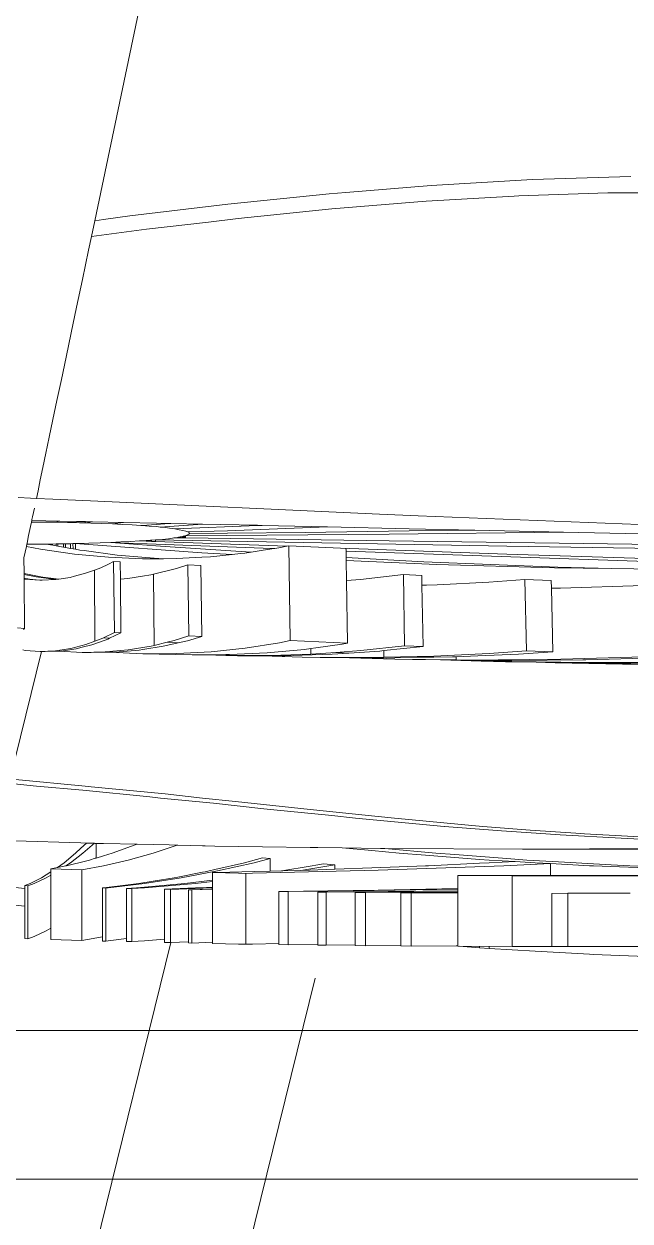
# Model space of a CAD drawing. Header units: millimetres. Extents: x 930469 to 1523124, y -120375 to 411163.
# Drawn here: x 1428511 to 1429123, y -7596 to -6387 of the extents above; entities that cross this region are included whole.
import ezdxf

# ---------------------------------------------------------------- set-up
doc = ezdxf.new("R2010")
doc.units = ezdxf.units.MM
doc.layers.add('A-NET THAY', color=8, linetype='Continuous', lineweight=0)
doc.layers.add('COT VACH', color=8, linetype='Continuous', lineweight=0)

# ---------------------------------------------------------------- blocks, each defined once
blk = doc.blocks.new('fgholol')
at = {"layer": 'A-NET THAY', "ltscale": 3}
for p, q in [((1046549.9, 32461.9), (1046650.2, 32939.7)), ((1047091.4, 32506.8), (1046992, 32503.6)), ((1046889.7, 32497.6), (1046803.5, 32490.6)), ((1046992, 32503.6), (1046889.7, 32497.6)), ((1046786.6, 32489.3), (1046684.4, 32478.9)), ((1046803.5, 32490.6), (1046786.6, 32489.3)), ((1046973.7, 32486.9), (1046884.6, 32481.7)), ((1046978.2, 32487.2), (1046973.7, 32486.9)), ((1047068.2, 32490.1), (1046978.2, 32487.2)), ((1047152.5, 32490.2), (1047068.2, 32490.1)), ((1046684.4, 32478.9), (1046585.5, 32466.8)), ((1046789.4, 32474), (1046694.7, 32464.4)), ((1046884.6, 32481.7), (1046789.4, 32474)), ((1046546.6, 32446.2), (1046549.9, 32461.9)), ((1046558.7, 32463.1), (1046549.9, 32461.9)), ((1046585.5, 32466.8), (1046558.7, 32463.1)), ((1046664.9, 32460.7), (1046602.3, 32453.5)), ((1046694.7, 32464.4), (1046664.9, 32460.7)), ((1046543.6, 32432.1), (1046546.6, 32446.2)), ((1046602.3, 32453.5), (1046546.6, 32446.2)), ((1046537.4, 32402.6), (1046543.6, 32432.1)), ((1046531.6, 32374.8), (1046537.4, 32402.6)), ((1046526.1, 32348.7), (1046531.6, 32374.8)), ((1046521, 32324.2), (1046526.1, 32348.7)), ((1046516.2, 32301.5), (1046521, 32324.2)), ((1046511.7, 32280.4), (1046516.2, 32301.5)), ((1046507.7, 32261), (1046511.7, 32280.4)), ((1046503.9, 32243.2), (1046507.7, 32261)), ((1046500.6, 32227.2), (1046503.9, 32243.2)), ((1046497.6, 32212.8), (1046500.6, 32227.2)), ((1046494.9, 32200.2), (1046497.6, 32212.8)), ((1046492.6, 32189.2), (1046494.9, 32200.2)), ((1046484.9, 32181.6), (1046472.5, 32182.3)), ((1046490.9, 32181.3), (1046484.9, 32181.6)), ((1046490.9, 32181.3), (1046492.6, 32189.2)), ((1046507.5, 32180.5), (1046490.9, 32181.3)), ((1046545.5, 32178.8), (1046507.5, 32180.5)), ((1046488, 32167.1), (1046488.9, 32171.4)), ((1046837.7, 32165.5), (1046545.5, 32178.8)), ((1046485, 32153.1), (1046485.9, 32157.5)), ((1046485.9, 32157.5), (1046486.3, 32159.2)), ((1046497.1, 32157.4), (1046485.9, 32157.5)), ((1046486.3, 32159.2), (1046486.5, 32160.1)), ((1046486.3, 32159.2), (1046514.5, 32158.5)), ((1046486.5, 32160.1), (1046487, 32162.7)), ((1046487, 32162.7), (1046488, 32167.1)), ((1046509.8, 32157.3), (1046497.1, 32157.4)), ((1046509.8, 32157.3), (1046514.5, 32158.5)), ((1046522.3, 32157.1), (1046509.8, 32157.3)), ((1046514.5, 32158.5), (1046531.6, 32158.2)), ((1046531.6, 32156.9), (1046522.3, 32157.1)), ((1046531.6, 32158.2), (1046540.7, 32158)), ((1046534.4, 32156.8), (1046531.6, 32156.9)), ((1046534.4, 32156.8), (1046539.1, 32156.7)), ((1046539.1, 32156.7), (1046539.9, 32156.8)), ((1046546, 32156.5), (1046539.1, 32156.7)), ((1046540.7, 32158), (1046539.9, 32156.8)), ((1046539.9, 32156.8), (1046547.6, 32157.8)), ((1046540.7, 32158), (1046547.6, 32157.8)), ((1046557.2, 32156.2), (1046546, 32156.5)), ((1046547.6, 32157.8), (1046579, 32157.1)), ((1046567.9, 32155.7), (1046557.2, 32156.2)), ((1046567.9, 32155.7), (1046579, 32157.1)), ((1046567.9, 32155.7), (1046578.1, 32155.2)), ((1046579, 32157.1), (1046612.3, 32156.4)), ((1046612.3, 32156.4), (1046622.5, 32156.2)), ((1046612.3, 32155.1), (1046620.6, 32155.7)), ((1046615.9, 32152.5), (1046658.7, 32155.4)), ((1046620.6, 32155.7), (1046622.5, 32156.2)), ((1046620.6, 32155.7), (1046626.7, 32156.1)), ((1046622.5, 32156.2), (1046626.7, 32156.1)), ((1046626.7, 32156.1), (1046658.7, 32155.4)), ((1046658.7, 32155.4), (1046714.3, 32154.2)), ((1046876.7, 32163.9), (1046837.7, 32165.5)), ((1047168.2, 32152.2), (1046876.7, 32163.9)), ((1046481.5, 32136.3), (1046483.1, 32143.9)), ((1046483.1, 32143.9), (1046485, 32153.1)), ((1046578.1, 32155.2), (1046587.7, 32154.7)), ((1046587.7, 32154.7), (1046596.6, 32154.1)), ((1046597.5, 32154.1), (1046596.6, 32154.1)), ((1046597.5, 32154.1), (1046612.3, 32155.1)), ((1046604.9, 32153.5), (1046597.5, 32154.1)), ((1046612.5, 32152.9), (1046604.9, 32153.5)), ((1046615.9, 32152.5), (1046612.5, 32152.9)), ((1046619.3, 32152.2), (1046615.9, 32152.5)), ((1046625.4, 32151.4), (1046619.3, 32152.2)), ((1046625.4, 32151.4), (1046630.8, 32150.6)), ((1046631.2, 32150.6), (1046630.8, 32150.6)), ((1046631.2, 32150.6), (1046714.3, 32153.9)), ((1046635.3, 32149.8), (1046631.2, 32150.6)), ((1046639, 32149.1), (1046635.3, 32149.8)), ((1046635.3, 32149.8), (1046635.3, 32149.8)), ((1046641.9, 32148.4), (1046639, 32149.1)), ((1046639.4, 32143.2), (1046640.4, 32143.4)), ((1046640.4, 32143.4), (1046640.8, 32143.5)), ((1046640.4, 32143.4), (1046640.4, 32141.4)), ((1046640.8, 32143.5), (1046641.5, 32143.7)), ((1046640.8, 32143.5), (1046640.8, 32141.4)), ((1046641.5, 32143.7), (1046847.2, 32145.2)), ((1046641.5, 32143.7), (1046643.7, 32144.5)), ((1046641.5, 32141.4), (1046641.5, 32143.7)), ((1046644, 32147.6), (1046641.9, 32148.4)), ((1046643.7, 32144.5), (1046645, 32145.3)), ((1046644, 32147.6), (1046683.9, 32148.8)), ((1046644, 32147.6), (1046645.2, 32146.8)), ((1046645, 32145.3), (1046645.5, 32146.1)), ((1046645.5, 32146.1), (1046645.2, 32146.8)), ((1046645.5, 32146.1), (1046683.9, 32146.4)), ((1046645.5, 32146.1), (1046645.5, 32146.1)), ((1046683.9, 32148.8), (1046785.1, 32152.6)), ((1046683.9, 32146.4), (1046762.5, 32147)), ((1046714.3, 32154.2), (1046719.2, 32154.1)), ((1046714.3, 32153.9), (1046719.2, 32154.1)), ((1046719.2, 32154.1), (1046785.1, 32152.6)), ((1046762.5, 32147), (1046867.5, 32148.5)), ((1046785.1, 32152.6), (1046867.5, 32150.8)), ((1046847.2, 32145.2), (1047023.4, 32147.4)), ((1046867.5, 32150.8), (1046933.9, 32149.4)), ((1046867.5, 32148.5), (1046933.9, 32149.4)), ((1046933.9, 32149.4), (1047023.4, 32147.4)), ((1047023.4, 32147.4), (1047166.7, 32144.3)), ((1046478.4, 32121.5), (1046480.8, 32132.9)), ((1046480.8, 32132.9), (1046481.2, 32135.1)), ((1046480.8, 32132.9), (1046495.2, 32130.1)), ((1046481.2, 32135.1), (1046481.5, 32136.3)), ((1046481.2, 32135.1), (1046481.8, 32135.1)), ((1046481.8, 32135.1), (1046494.9, 32135.2)), ((1046494.9, 32135.2), (1046500.9, 32135.3)), ((1046500.9, 32135.3), (1046507.7, 32134)), ((1046507.7, 32135.3), (1046500.9, 32135.3)), ((1046507.7, 32135.3), (1046510.8, 32135.4)), ((1046507.7, 32134), (1046510.8, 32133.5)), ((1046510.8, 32135.4), (1046512.6, 32135.4)), ((1046510.8, 32135.4), (1046510.8, 32133.5)), ((1046510.8, 32133.5), (1046512.7, 32133.2)), ((1046512.6, 32135.4), (1046518.2, 32135.5)), ((1046512.6, 32135.4), (1046512.7, 32133.2)), ((1046512.7, 32133.2), (1046518.2, 32132.2)), ((1046518.2, 32135.5), (1046518.8, 32135.5)), ((1046518.2, 32135.5), (1046518.2, 32134.2)), ((1046518.2, 32134.2), (1046518.8, 32134.4)), ((1046518.2, 32134.2), (1046518.2, 32132.2)), ((1046518.2, 32132.2), (1046518.9, 32132.1)), ((1046518.8, 32135.5), (1046520.2, 32135.5)), ((1046518.9, 32132.1), (1046520.2, 32131.8)), ((1046520.2, 32135.5), (1046525.4, 32135.6)), ((1046520.2, 32135.5), (1046520.2, 32131.8)), ((1046520.2, 32131.8), (1046525.4, 32130.9)), ((1046525.4, 32135.6), (1046527.9, 32135.7)), ((1046525.4, 32135.6), (1046525.4, 32130.9)), ((1046527.9, 32135.7), (1046530.5, 32135.8)), ((1046527.9, 32135.7), (1046528, 32130.4)), ((1046530.5, 32135.8), (1046539.2, 32135)), ((1046530.5, 32135.8), (1046532.4, 32135.8)), ((1046530.5, 32130), (1046530.5, 32135.8)), ((1046532.4, 32135.8), (1046544.1, 32136.2)), ((1046539.2, 32135), (1046658, 32126.5)), ((1046544.1, 32136.2), (1046555.4, 32136.6)), ((1046555.4, 32136.6), (1046566.2, 32137)), ((1046566.2, 32137), (1046576.4, 32137.4)), ((1046621.1, 32134.9), (1046566.2, 32137)), ((1046611.5, 32133.4), (1046566.2, 32137)), ((1046576.4, 32137.4), (1046586.1, 32137.9)), ((1046586.1, 32137.9), (1046595.1, 32138.4)), ((1046595.1, 32138.4), (1046595.7, 32138.4)), ((1046595.7, 32138.4), (1046602, 32138.8)), ((1046595.7, 32138.4), (1046602, 32138.2)), ((1046602, 32138.8), (1046603.5, 32138.9)), ((1046602, 32138.8), (1046602, 32138.2)), ((1046602, 32138.2), (1046603.5, 32138.2)), ((1046603.5, 32138.9), (1046604.9, 32139)), ((1046603.5, 32138.9), (1046603.5, 32138.2)), ((1046603.5, 32138.2), (1046604.9, 32138.1)), ((1046604.9, 32139), (1046606.2, 32139.1)), ((1046604.9, 32139), (1046604.9, 32138.1)), ((1046604.9, 32138.1), (1046606.2, 32138.1)), ((1046606.2, 32139.1), (1046607.4, 32139.2)), ((1046606.2, 32139.1), (1046606.2, 32138.1)), ((1046606.2, 32138.1), (1046607.4, 32138)), ((1046607.4, 32139.2), (1046611.2, 32139.5)), ((1046607.4, 32139.2), (1046607.4, 32138)), ((1046607.4, 32138), (1046611.2, 32137.9)), ((1046611.2, 32139.5), (1046618.2, 32140)), ((1046611.2, 32139.5), (1046966.2, 32133.3)), ((1046611.2, 32137.9), (1046611.2, 32139.5)), ((1046611.2, 32137.9), (1046744, 32133.1)), ((1046621.1, 32132.8), (1046611.5, 32133.4)), ((1046618.2, 32140), (1046624.5, 32140.6)), ((1046719.9, 32131.1), (1046621.1, 32134.9)), ((1046708, 32127.1), (1046621.1, 32132.8)), ((1046624.5, 32140.6), (1046625.5, 32140.7)), ((1046625.5, 32140.7), (1046629.9, 32141.4)), ((1046629.9, 32141.4), (1046631.1, 32141.5)), ((1046631.1, 32141.5), (1046633.4, 32141.9)), ((1046631.1, 32141.5), (1046633.4, 32141.5)), ((1046633.4, 32141.9), (1046634.6, 32142.1)), ((1046633.4, 32141.9), (1046633.4, 32141.5)), ((1046633.4, 32141.5), (1046634.6, 32141.5)), ((1046634.6, 32142.1), (1046636.3, 32142.5)), ((1046634.6, 32142.1), (1046634.6, 32141.5)), ((1046634.6, 32141.5), (1046636.3, 32141.5)), ((1046636.3, 32142.5), (1046637.3, 32142.7)), ((1046636.3, 32142.5), (1046636.3, 32141.5)), ((1046636.3, 32141.5), (1046637.3, 32141.5)), ((1046637.3, 32142.7), (1046638.5, 32142.9)), ((1046637.3, 32142.7), (1046637.3, 32141.5)), ((1046637.3, 32141.5), (1046638.5, 32141.4)), ((1046638.5, 32142.9), (1046639.4, 32143.2)), ((1046638.5, 32142.9), (1046638.5, 32141.4)), ((1046638.5, 32141.4), (1046639.4, 32141.4)), ((1046639.4, 32143.2), (1046639.4, 32141.4)), ((1046639.4, 32141.4), (1046640.4, 32141.4)), ((1046640.4, 32141.4), (1046640.8, 32141.4)), ((1046640.8, 32141.4), (1046641.5, 32141.4)), ((1046641.5, 32141.4), (1046847.3, 32138.5)), ((1046731.9, 32130.8), (1046736, 32131.4)), ((1046736, 32131.4), (1046744, 32133.1)), ((1046744, 32133.1), (1046746, 32133.5)), ((1046747.5, 32037.7), (1046746, 32133.5)), ((1046746, 32133.5), (1046798.3, 32131.1)), ((1046847.3, 32138.5), (1047166.8, 32134.1)), ((1046966.2, 32133.3), (1047677.2, 32121.6)), ((1046478.4, 32121.9), (1046478.4, 32121.5)), ((1046478.4, 32121.5), (1046478.5, 32105.6)), ((1046495.2, 32130.1), (1046529.5, 32125.2)), ((1046525.4, 32130.9), (1046528, 32130.4)), ((1046528, 32130.4), (1046530.5, 32130)), ((1046529.5, 32125.2), (1046563.8, 32121.9)), ((1046530.5, 32130), (1046534.7, 32129.2)), ((1046534.7, 32129.2), (1046539.3, 32128.6)), ((1046539.3, 32128.6), (1046572.4, 32124.2)), ((1046563.8, 32121.9), (1046598.1, 32120.4)), ((1046572.4, 32124.2), (1046610.1, 32120.9)), ((1046598.1, 32120.4), (1046619.3, 32120.5)), ((1046610.1, 32120.9), (1046619.3, 32120.5)), ((1046619.3, 32120.5), (1046632.5, 32120.6)), ((1046632.5, 32120.6), (1046658, 32122)), ((1046658, 32126.5), (1046688.7, 32124.8)), ((1046658, 32122), (1046667, 32122.5)), ((1046667, 32122.5), (1046688.7, 32124.8)), ((1046688.7, 32124.8), (1046697.2, 32125.7)), ((1046697.2, 32125.7), (1046701.5, 32126.1)), ((1046701.5, 32126.1), (1046708, 32127.1)), ((1046708, 32127.1), (1046719.9, 32129)), ((1046731.1, 32130.7), (1046719.9, 32131.1)), ((1046719.9, 32129), (1046731.1, 32130.7)), ((1046731.1, 32130.7), (1046731.9, 32130.8)), ((1046798.3, 32131.1), (1046919.4, 32126.7)), ((1046798.3, 32131.1), (1046803.7, 32130.8)), ((1046803.7, 32130.8), (1046803.8, 32129.2)), ((1046803.8, 32129.2), (1046803.8, 32128.2)), ((1047179, 32115.1), (1046803.8, 32128.2)), ((1046803.8, 32128.2), (1046803.9, 32121.6)), ((1046882.3, 32117.4), (1046803.9, 32121.6)), ((1046803.9, 32121.6), (1046803.9, 32119.2)), ((1046803.9, 32119.2), (1046803.9, 32118.6)), ((1046919.4, 32126.7), (1046966.2, 32125.2)), ((1046966.2, 32125.2), (1047448.3, 32109.2)), ((1046540.6, 32105.7), (1046549.8, 32109)), ((1046549.8, 32109), (1046556, 32111.4)), ((1046550.1, 32037.1), (1046549.8, 32109)), ((1046556, 32111.4), (1046563.8, 32115.1)), ((1046563.8, 32115.1), (1046569, 32117.6)), ((1046569, 32117.6), (1046575.6, 32117.3)), ((1046569.7, 32045.8), (1046569, 32117.6)), ((1046575.6, 32117.3), (1046575.8, 32099.7)), ((1046609.4, 32104.9), (1046629.8, 32109.8)), ((1046629.8, 32109.8), (1046632.6, 32110.6)), ((1046632.6, 32110.6), (1046644, 32114.2)), ((1046644.9, 32042.4), (1046644, 32114.2)), ((1046644, 32114.2), (1046657.2, 32113.6)), ((1046657.2, 32113.6), (1046658.1, 32041.8)), ((1046803.9, 32118.6), (1046895.6, 32114.7)), ((1046803.9, 32118.6), (1046804.3, 32098.5)), ((1047017.8, 32112), (1046882.3, 32117.4)), ((1046895.6, 32114.7), (1047014.4, 32111.3)), ((1047014.4, 32111.3), (1047072.1, 32110.5)), ((1047072.1, 32110.5), (1047017.8, 32112)), ((1047072.1, 32110.5), (1047133.3, 32109.6)), ((1046495.3, 32102.3), (1046478.5, 32105.6)), ((1046478.5, 32105.6), (1046478.5, 32104.5)), ((1046478.5, 32104.5), (1046490.6, 32102)), ((1046478.5, 32104.5), (1046478.5, 32100.7)), ((1046483.9, 32099.7), (1046478.5, 32100.7)), ((1046478.5, 32100.7), (1046478.5, 32099.9)), ((1046478.5, 32099.9), (1046479.3, 32099.8)), ((1046478.5, 32099.9), (1046478.9, 32050.1)), ((1046479.3, 32099.8), (1046494.6, 32098.7)), ((1046490.6, 32099.2), (1046483.9, 32099.7)), ((1046490.6, 32102), (1046510.7, 32099.4)), ((1046496.8, 32098.8), (1046490.6, 32099.2)), ((1046494.6, 32098.7), (1046496.8, 32098.8)), ((1046497.4, 32101.9), (1046495.3, 32102.3)), ((1046496.8, 32098.8), (1046509.9, 32099.3)), ((1046513.6, 32099.9), (1046497.4, 32101.9)), ((1046509.9, 32099.3), (1046510.7, 32099.4)), ((1046510.7, 32099.4), (1046513.6, 32099.9)), ((1046513.6, 32099.9), (1046525.2, 32101.6)), ((1046525.2, 32101.6), (1046529.6, 32102.8)), ((1046529.6, 32102.8), (1046540.6, 32105.7)), ((1046575.8, 32099.7), (1046583.2, 32100.4)), ((1046575.8, 32099.7), (1046576.3, 32045.5)), ((1046583.2, 32100.4), (1046598.2, 32102.8)), ((1046598.2, 32102.8), (1046606.5, 32104.2)), ((1046606.5, 32104.2), (1046609.4, 32104.9)), ((1046609.8, 32032.9), (1046609.4, 32104.9)), ((1046804.3, 32098.5), (1046818.5, 32099.6)), ((1046804.3, 32098.5), (1046805.3, 32035.1)), ((1046818.5, 32099.6), (1046861.7, 32104.4)), ((1046863, 32032.5), (1046861.7, 32104.4)), ((1046861.7, 32104.4), (1046880.2, 32103.6)), ((1046880.2, 32103.6), (1046880.4, 32093.7)), ((1046895.7, 32094.2), (1046948.1, 32096.7)), ((1046948.1, 32096.7), (1046984.4, 32099.4)), ((1046984.4, 32099.4), (1047011, 32098.4)), ((1046986.1, 32027.5), (1046984.4, 32099.4)), ((1047011, 32098.4), (1047011.2, 32090.7)), ((1046880.4, 32093.7), (1046885.1, 32093.7)), ((1046880.4, 32093.7), (1046881.6, 32031.8)), ((1046885.1, 32093.7), (1046895.7, 32094.2)), ((1047014.5, 32090.7), (1047011.2, 32090.7)), ((1047011.2, 32090.7), (1047012.6, 32026.5)), ((1047020.4, 32090.8), (1047014.5, 32090.7)), ((1047104.3, 32093.3), (1047020.4, 32090.8)), ((1046472, 32050.5), (1046478.9, 32050.1)), ((1046478.9, 32050.1), (1046478.1, 32048.9)), ((1046541, 32033.7), (1046550.1, 32037.1)), ((1046547.1, 32033.5), (1046560.3, 32038.3)), ((1046550.1, 32037.1), (1046556.4, 32039.4)), ((1046556.4, 32039.4), (1046558.9, 32040.6)), ((1046558.9, 32040.6), (1046569.7, 32045.8)), ((1046558.9, 32040.6), (1046564.8, 32040.1)), ((1046563, 32039.3), (1046560.3, 32038.3)), ((1046564.8, 32040.1), (1046563, 32039.3)), ((1046576.3, 32045.5), (1046564.8, 32040.1)), ((1046569.7, 32045.8), (1046576.3, 32045.5)), ((1046609.8, 32032.9), (1046623, 32036.1)), ((1046619.2, 32032), (1046633, 32035.1)), ((1046623, 32036.1), (1046630.2, 32037.8)), ((1046623, 32036.1), (1046634.1, 32035.3)), ((1046630.2, 32037.8), (1046644.9, 32042.4)), ((1046634.1, 32035.3), (1046633, 32035.1)), ((1046643.7, 32037.5), (1046634.1, 32035.3)), ((1046658.1, 32041.8), (1046643.7, 32037.5)), ((1046644.9, 32042.4), (1046658.1, 32041.8)), ((1046702, 32030.2), (1046736.5, 32035.5)), ((1046736.5, 32035.5), (1046747.5, 32037.7)), ((1046747.5, 32037.7), (1046805.3, 32035.1)), ((1046799.9, 32034.1), (1046805.3, 32035.1)), ((1046496.1, 32026.7), (1046464.4, 31898)), ((1046477.2, 32028.3), (1046479.7, 32027.8)), ((1046479.7, 32027.8), (1046489.8, 32027.1)), ((1046489.8, 32027.1), (1046494.9, 32026.7)), ((1046494.9, 32026.7), (1046510.2, 32027.3)), ((1046494.9, 32026.7), (1046496.1, 32026.7)), ((1046496.1, 32026.7), (1046499.9, 32026.6)), ((1046513.5, 32027.1), (1046499.9, 32026.6)), ((1046510.2, 32027.3), (1046525.6, 32029.7)), ((1046514.1, 32027.2), (1046513.5, 32027.1)), ((1046513.5, 32027.1), (1046514.1, 32027.1)), ((1046515.6, 32027.2), (1046514.1, 32027.2)), ((1046514.1, 32027.1), (1046537.2, 32025.8)), ((1046531.3, 32029.5), (1046515.6, 32027.2)), ((1046525.6, 32029.7), (1046541, 32033.7)), ((1046537.2, 32031), (1046531.3, 32029.5)), ((1046547.1, 32033.5), (1046537.2, 32031)), ((1046537.2, 32025.8), (1046560.4, 32026.2)), ((1046537.2, 32025.8), (1046546.3, 32025.6)), ((1046565.3, 32025.9), (1046546.3, 32025.6)), ((1046560.4, 32026.2), (1046583.6, 32028.4)), ((1046570.5, 32026), (1046565.3, 32025.9)), ((1046565.3, 32025.9), (1046598.6, 32024.5)), ((1046594.8, 32028.1), (1046570.5, 32026)), ((1046583.6, 32028.4), (1046606.8, 32032.2)), ((1046598.6, 32028.7), (1046594.8, 32028.1)), ((1046619.2, 32032), (1046598.6, 32028.7)), ((1046598.6, 32024.5), (1046633, 32024.6)), ((1046598.6, 32024.5), (1046648.4, 32023.4)), ((1046606.8, 32032.2), (1046609.8, 32032.9)), ((1046633, 32024.6), (1046667.5, 32026.5)), ((1046648.4, 32023.4), (1046662.1, 32023.4)), ((1046662.1, 32023.4), (1046682.4, 32023.5)), ((1046662.1, 32023.4), (1046682.4, 32022.6)), ((1046667.5, 32026.5), (1046702, 32030.2)), ((1046682.4, 32023.5), (1046686.2, 32023.5)), ((1046682.4, 32022.6), (1046694.1, 32022.4)), ((1046682.4, 32022.6), (1046727.8, 32022.6)), ((1046686.2, 32023.5), (1046724, 32025.3)), ((1046694.1, 32022.4), (1046719.1, 32022.3)), ((1046719.1, 32022.3), (1046759.6, 32020.9)), ((1046719.1, 32022.3), (1046741.9, 32022.3)), ((1046724, 32025.3), (1046727.8, 32025.7)), ((1046727.8, 32025.7), (1046761.9, 32028.8)), ((1046727.8, 32022.6), (1046768.1, 32024)), ((1046741.9, 32022.3), (1046759.6, 32022.9)), ((1046789.8, 32023.9), (1046759.6, 32022.9)), ((1046761.9, 32028.8), (1046768.1, 32029.7)), ((1046768.1, 32029.7), (1046773.3, 32030.4)), ((1046768.1, 32024), (1046768.1, 32029.7)), ((1046768.1, 32024), (1046773.3, 32024.2)), ((1046773.3, 32030.4), (1046799.9, 32034.1)), ((1046773.3, 32024.2), (1046793.6, 32025.7)), ((1046789.8, 32023.9), (1046806.6, 32025)), ((1046793.6, 32025.7), (1046818.8, 32027.6)), ((1046793.6, 32025.7), (1046806.6, 32025)), ((1046806.6, 32025), (1046822.5, 32026.1)), ((1046818.8, 32027.6), (1046863, 32032.5)), ((1046822.5, 32026.1), (1046837.8, 32027.2)), ((1046837.8, 32027.2), (1046841.9, 32027.6)), ((1046841.9, 32027.6), (1046881.6, 32031.8)), ((1046842, 32020.9), (1046841.9, 32027.6)), ((1046863, 32032.5), (1046881.6, 32031.8)), ((1046885.5, 32021.8), (1046948.5, 32024.8)), ((1046936.9, 32022.3), (1046915, 32021.4)), ((1046978.1, 32024.1), (1046936.9, 32022.3)), ((1046948.5, 32024.8), (1046986.1, 32027.5)), ((1047012.6, 32026.5), (1046978.1, 32024.1)), ((1046986.1, 32027.5), (1047012.6, 32026.5)), ((1046759.6, 32020.9), (1046777.6, 32020.5)), ((1046759.6, 32020.9), (1046822.5, 32020.5)), ((1046807.3, 32020.3), (1046777.6, 32020.5)), ((1046853.2, 32018.9), (1046807.3, 32020.3)), ((1046844.4, 32020), (1046807.3, 32020.3)), ((1046822.5, 32020.5), (1046842, 32020.9)), ((1046842, 32020.9), (1046875.7, 32021.6)), ((1046853.1, 32020.2), (1046844.4, 32020)), ((1046892.6, 32020.9), (1046853.1, 32020.2)), ((1046853.2, 32018.9), (1046871, 32018.5)), ((1046915, 32018.2), (1046853.2, 32018.9)), ((1046871, 32018.5), (1046899.3, 32018.2)), ((1046875.7, 32021.6), (1046885.5, 32021.8)), ((1046875.7, 32021.6), (1046892.6, 32020.9)), ((1046911.2, 32021.2), (1046892.6, 32020.9)), ((1046940.3, 32017), (1046899.3, 32018.2)), ((1046899.3, 32018.2), (1046940.3, 32017.7)), ((1046915, 32021.4), (1046911.2, 32021.2)), ((1046915, 32018.2), (1046915, 32021.4)), ((1046936.9, 32018), (1046915, 32018.2)), ((1046957.6, 32018.2), (1046936.9, 32018)), ((1046940.3, 32017.7), (1046958.4, 32017.5)), ((1046940.3, 32017), (1046964.8, 32016.4)), ((1046971, 32016.6), (1046940.3, 32017)), ((1047020.8, 32018.8), (1046957.6, 32018.2)), ((1046957.6, 32018.2), (1046971, 32017.6)), ((1046958.4, 32017.5), (1046971, 32017.6)), ((1046964.8, 32016.4), (1046986, 32016.2)), ((1046971, 32016.6), (1046971, 32017.6)), ((1046971, 32017.6), (1046971.2, 32017.6)), ((1047020.8, 32016), (1046971, 32016.6)), ((1046971.2, 32017.6), (1047042.9, 32018.2)), ((1046986, 32016.2), (1047014.9, 32015.3)), ((1047014.9, 32015.8), (1046986, 32016.2)), ((1047036.7, 32015.5), (1047014.9, 32015.8)), ((1047014.9, 32015.3), (1047153.8, 32012.3)), ((1047014.9, 32015.3), (1047133.8, 32013.7)), ((1047104.6, 32021.3), (1047020.8, 32018.8)), ((1047042.9, 32015.7), (1047020.8, 32016)), ((1047020.8, 32016), (1047036.7, 32015.5)), ((1047072.4, 32015), (1047036.7, 32015.5)), ((1047042.9, 32018.2), (1047045.9, 32018.3)), ((1047145.6, 32016.1), (1047042.9, 32015.7)), ((1047045.9, 32018.3), (1047133.5, 32020.7)), ((1047133.8, 32015.2), (1047072.4, 32015)), ((1046490.9, 31890.6), (1046468.4, 31892.8)), ((1046540.4, 31890.6), (1046469.7, 31897.5)), ((1046538, 31886.4), (1046490.9, 31890.6)), ((1046546.3, 31890.1), (1046540.4, 31890.6)), ((1046621, 31882.7), (1046546.3, 31890.1)), ((1046605.5, 31879.7), (1046538, 31886.4)), ((1046616.4, 31878.5), (1046605.5, 31879.7)), ((1046669.9, 31873.3), (1046616.4, 31878.5)), ((1046658.7, 31878.5), (1046621, 31882.7)), ((1046692.1, 31875.2), (1046658.7, 31878.5)), ((1046720.8, 31867.7), (1046669.9, 31873.3)), ((1046758.2, 31868.1), (1046692.1, 31875.2)), ((1046730.8, 31866.8), (1046720.8, 31867.7)), ((1046789.4, 31860.8), (1046730.8, 31866.8)), ((1046761, 31867.7), (1046758.2, 31868.1)), ((1046819.9, 31861.7), (1046761, 31867.7)), ((1046813.5, 31858.2), (1046789.4, 31860.8)), ((1046902.8, 31850), (1046813.5, 31858.2)), ((1046852.7, 31858.2), (1046819.9, 31861.7)), ((1046934.7, 31850.6), (1046852.7, 31858.2)), ((1046903.4, 31849.9), (1046902.8, 31850)), ((1046960.9, 31845.5), (1046903.4, 31849.9)), ((1046942.1, 31850), (1046934.7, 31850.6)), ((1046989.8, 31846.3), (1046942.1, 31850)), ((1046995.9, 31843), (1046960.9, 31845.5)), ((1047035.9, 31843), (1046989.8, 31846.3)), ((1047020, 31841.5), (1046995.9, 31843)), ((1047081.8, 31838.2), (1047020, 31841.5)), ((1047044.6, 31842.5), (1047035.9, 31843)), ((1047100.5, 31839.4), (1047044.6, 31842.5)), ((1046535.8, 31833.3), (1046469.5, 31835.4)), ((1046541.6, 31833.1), (1046535.8, 31833.3)), ((1046535.8, 31827.8), (1046541.6, 31833.1)), ((1046538, 31822.8), (1046549.7, 31832.9)), ((1046549.7, 31832.9), (1046541.6, 31833.1)), ((1046550.5, 31832.8), (1046549.7, 31832.9)), ((1046551.3, 31832.8), (1046550.5, 31832.8)), ((1046551.3, 31818), (1046551.3, 31832.8)), ((1046551.8, 31832.8), (1046551.3, 31832.8)), ((1046558.6, 31832.6), (1046551.8, 31832.8)), ((1046592.6, 31831.9), (1046558.6, 31832.6)), ((1046567.6, 31822.9), (1046590.8, 31831.2)), ((1046590.8, 31831.2), (1046592.6, 31831.9)), ((1046625.2, 31831.2), (1046592.6, 31831.9)), ((1046608.8, 31822.9), (1046633.3, 31831)), ((1046633.3, 31831), (1046625.2, 31831.2)), ((1046633.8, 31831), (1046633.3, 31831)), ((1046658.9, 31830.4), (1046633.8, 31831)), ((1046661.4, 31830.4), (1046658.9, 31830.4)), ((1046671.4, 31830.1), (1046661.4, 31830.4)), ((1046695.1, 31829.6), (1046671.4, 31830.1)), ((1046719.5, 31829.3), (1046695.1, 31829.6)), ((1046767.6, 31828.7), (1046719.5, 31829.3)), ((1047100.8, 31837.2), (1047081.8, 31838.2)), ((1046519, 31813.3), (1046530.5, 31822.8)), ((1046525.5, 31813.3), (1046538, 31822.8)), ((1046530.5, 31822.8), (1046535.8, 31827.8)), ((1046544.5, 31815.9), (1046550.5, 31817.8)), ((1046550.5, 31817.8), (1046551.3, 31818)), ((1046551.3, 31818), (1046558.6, 31820.2)), ((1046558.6, 31820.2), (1046567.6, 31822.9)), ((1046583.8, 31815.9), (1046608.8, 31822.9)), ((1046719.5, 31818.2), (1046701.1, 31813.3)), ((1046710.9, 31813.3), (1046727.1, 31817.4)), ((1046727.1, 31817.4), (1046719.5, 31818.2)), ((1046727.1, 31804.7), (1046727.1, 31817.4)), ((1046775.3, 31828.6), (1046767.6, 31828.7)), ((1046799.8, 31828.2), (1046775.3, 31828.6)), ((1046829.8, 31825.5), (1046799.8, 31828.2)), ((1046838.5, 31827.7), (1046799.8, 31828.2)), ((1046857.3, 31822.9), (1046829.8, 31825.5)), ((1046842.9, 31827.7), (1046838.5, 31827.7)), ((1046981.9, 31827.1), (1046842.9, 31827.7)), ((1046894.6, 31822.9), (1046842.9, 31827.7)), ((1046884, 31820.8), (1046857.3, 31822.9)), ((1046938.7, 31816.6), (1046884, 31820.8)), ((1046913.7, 31821.4), (1046894.6, 31822.9)), ((1046966.2, 31817.4), (1046913.7, 31821.4)), ((1046948.4, 31815.9), (1046938.7, 31816.6)), ((1046986.5, 31815.9), (1046966.2, 31817.4)), ((1047125.4, 31827.7), (1046981.9, 31827.1)), ((1047121.2, 31827.1), (1046981.9, 31827.1)), ((1046505.7, 31807.2), (1046512.3, 31808.5)), ((1046536.7, 31806.2), (1046505.7, 31807.2)), ((1046505.7, 31807.2), (1046505.7, 31803.9)), ((1046512.3, 31808.5), (1046519, 31813.3)), ((1046512.3, 31808.5), (1046520.7, 31810.1)), ((1046520.7, 31810.1), (1046525.5, 31813.3)), ((1046520.7, 31810.1), (1046521.4, 31810.2)), ((1046521.4, 31810.2), (1046525.5, 31811.2)), ((1046525.5, 31811.2), (1046538, 31814.3)), ((1046536.7, 31806.2), (1046558.9, 31810.2)), ((1046536.7, 31734.7), (1046536.7, 31806.2)), ((1046538, 31814.3), (1046544.5, 31815.9)), ((1046558.9, 31810.2), (1046583.8, 31815.9)), ((1046637.1, 31798), (1046674, 31805)), ((1046665.6, 31805), (1046661.4, 31804.2)), ((1046671.4, 31806.4), (1046665.6, 31805)), ((1046701.1, 31813.3), (1046671.4, 31806.4)), ((1046674, 31805), (1046710.9, 31813.3)), ((1046709.3, 31802.6), (1046836.3, 31805.8)), ((1046710.9, 31804.3), (1046727.1, 31804.7)), ((1046727.1, 31804.7), (1046738.5, 31805)), ((1046738.8, 31805), (1046738.5, 31805)), ((1046738.5, 31805), (1046738.8, 31805)), ((1046767.6, 31809.9), (1046738.8, 31805)), ((1046738.8, 31805), (1046739.8, 31805)), ((1046739.8, 31805), (1046758.1, 31805.5)), ((1046758.1, 31805.5), (1046792.5, 31811)), ((1046758.1, 31805.5), (1046767, 31805.8)), ((1046767, 31805.8), (1046792.5, 31806.7)), ((1046775.3, 31811.2), (1046767.6, 31809.9)), ((1046780.7, 31812.1), (1046775.3, 31811.2)), ((1046792.5, 31811), (1046780.7, 31812.1)), ((1046792.5, 31806.7), (1046792.5, 31811)), ((1046792.5, 31806.7), (1046829.8, 31808.1)), ((1046829.8, 31808.1), (1046857.3, 31809.1)), ((1046836.3, 31805.8), (1046963.3, 31810.2)), ((1046857.3, 31809.1), (1046884, 31810.1)), ((1046884, 31810.1), (1046887.1, 31810.2)), ((1046887.1, 31810.2), (1046938.7, 31812.7)), ((1046938.7, 31812.7), (1046948.4, 31813.1)), ((1046974.6, 31814.4), (1046948.4, 31815.9)), ((1046974.6, 31814.4), (1046948.4, 31813.1)), ((1046963.3, 31810.2), (1047010.4, 31812.3)), ((1046995, 31813.2), (1046974.6, 31814.4)), ((1047018.4, 31814), (1046986.5, 31815.9)), ((1047010.4, 31812.3), (1046995, 31813.2)), ((1047049.6, 31810.2), (1047010.4, 31812.3)), ((1047010.4, 31800.3), (1047010.4, 31812.3)), ((1047071.6, 31811.1), (1047018.4, 31814)), ((1047053.9, 31810), (1047049.6, 31810.2)), ((1047115.5, 31807.7), (1047053.9, 31810)), ((1047090.6, 31810.2), (1047071.6, 31811.1)), ((1047128.2, 31808.8), (1047090.6, 31810.2)), ((1046484.8, 31792.3), (1046496.2, 31798)), ((1046488.6, 31792.3), (1046500.8, 31798)), ((1046496.2, 31798), (1046505.7, 31803.9)), ((1046500.8, 31798), (1046505.7, 31800.8)), ((1046505.7, 31803.9), (1046505.7, 31800.8)), ((1046505.7, 31800.8), (1046505.7, 31747.2)), ((1046608.8, 31794.6), (1046594.6, 31792.3)), ((1046600.2, 31792.3), (1046637.1, 31798)), ((1046630.1, 31798), (1046608.8, 31794.6)), ((1046633.8, 31798.8), (1046630.1, 31798)), ((1046658.9, 31803.7), (1046633.8, 31798.8)), ((1046668.9, 31795.6), (1046641, 31792.3)), ((1046651.8, 31792.3), (1046668.9, 31794.2)), ((1046661.4, 31804.2), (1046658.9, 31803.7)), ((1046668.9, 31803.2), (1046674, 31803.3)), ((1046695.1, 31802.6), (1046668.9, 31803.2)), ((1046668.9, 31795.6), (1046668.9, 31803.2)), ((1046668.9, 31794.2), (1046668.9, 31795.6)), ((1046668.9, 31788.6), (1046668.9, 31794.2)), ((1046674, 31803.3), (1046710.9, 31804.3)), ((1046695.1, 31802.6), (1046702.6, 31802.5)), ((1046702.6, 31802.5), (1046709.3, 31802.6)), ((1046702.6, 31802.5), (1046702.6, 31731)), ((1046971.5, 31800.1), (1046916.7, 31800.3)), ((1046916.7, 31800.3), (1046963.3, 31800.3)), ((1046916.7, 31800.3), (1046916.7, 31787.1)), ((1046963.3, 31800.3), (1047010.4, 31800.3)), ((1046971.5, 31800.1), (1047308.3, 31800.1)), ((1046971.5, 31728.6), (1046971.5, 31800.1)), ((1047010.4, 31800.3), (1047049.6, 31800.3)), ((1047049.6, 31800.3), (1047053.9, 31800.3)), ((1047053.9, 31800.3), (1047115.5, 31800.3)), ((1046479.3, 31787.2), (1046469.5, 31788.1)), ((1046479.3, 31790.1), (1046484.8, 31792.3)), ((1046479.3, 31790.1), (1046482.3, 31790)), ((1046479.3, 31787.2), (1046479.3, 31790.1)), ((1046479.3, 31769.4), (1046479.3, 31787.2)), ((1046482.3, 31790), (1046488.6, 31792.3)), ((1046482.3, 31790), (1046482.3, 31736.4)), ((1046558.9, 31787.9), (1046557.8, 31787.7)), ((1046557.8, 31787.7), (1046557.8, 31738.5)), ((1046559.2, 31787.7), (1046557.8, 31787.7)), ((1046559.2, 31787.9), (1046558.9, 31787.9)), ((1046583.8, 31791), (1046559.2, 31787.9)), ((1046561, 31787.7), (1046559.2, 31787.7)), ((1046561, 31787.7), (1046563.4, 31787.9)), ((1046561, 31734), (1046561, 31787.7)), ((1046563.4, 31787.9), (1046600.2, 31792.3)), ((1046592.2, 31787.9), (1046582, 31787.2)), ((1046587.5, 31787.1), (1046582, 31787.2)), ((1046582, 31787.2), (1046582, 31736.5)), ((1046594.6, 31792.3), (1046583.8, 31791)), ((1046587.5, 31787.1), (1046600.3, 31787.9)), ((1046587.5, 31733.5), (1046587.5, 31787.1)), ((1046600.2, 31788.6), (1046592.2, 31787.9)), ((1046637.1, 31792), (1046600.2, 31788.6)), ((1046600.3, 31787.9), (1046651.8, 31792.3)), ((1046651.8, 31787.7), (1046620.3, 31786.4)), ((1046620.3, 31786.4), (1046626.3, 31786.2)), ((1046620.3, 31736), (1046620.3, 31786.4)), ((1046626.3, 31786.2), (1046667.9, 31787.9)), ((1046626.3, 31786.2), (1046626.3, 31732.6)), ((1046641, 31792.3), (1046637.1, 31792)), ((1046667.9, 31786.6), (1046644.6, 31785.8)), ((1046644.6, 31785.8), (1046648, 31785.7)), ((1046644.6, 31733.3), (1046644.6, 31785.8)), ((1046648, 31785.7), (1046668.9, 31786.4)), ((1046648, 31785.7), (1046648, 31732.1)), ((1046656.9, 31787.9), (1046651.8, 31787.7)), ((1046668.9, 31788.6), (1046656.9, 31787.9)), ((1046667.9, 31787.9), (1046668.9, 31787.9)), ((1046668.9, 31786.6), (1046667.9, 31786.6)), ((1046668.9, 31787.9), (1046668.9, 31788.6)), ((1046668.9, 31786.6), (1046668.9, 31787.9)), ((1046668.9, 31786.4), (1046668.9, 31786.6)), ((1046668.9, 31732.8), (1046668.9, 31786.4)), ((1046785.3, 31784.7), (1046736, 31784.2)), ((1046736, 31784.2), (1046745.3, 31784)), ((1046736, 31731.7), (1046736, 31784.2)), ((1046745.3, 31784), (1046785.3, 31784.4)), ((1046745.3, 31784), (1046745.3, 31730.4)), ((1046810.9, 31783.9), (1046775.4, 31783.6)), ((1046775.4, 31783.6), (1046783.7, 31783.5)), ((1046775.4, 31730.7), (1046775.4, 31783.6)), ((1046783.7, 31783.5), (1046916.7, 31784.4)), ((1046783.7, 31783.5), (1046783.7, 31729.9)), ((1046836.3, 31785.6), (1046785.3, 31784.7)), ((1046785.3, 31784.4), (1046810.9, 31784.7)), ((1046810.9, 31784.7), (1046916.7, 31786.5)), ((1046916.7, 31784.7), (1046810.9, 31783.9)), ((1046916.7, 31783.6), (1046813, 31783.1)), ((1046813, 31783.1), (1046823.6, 31783)), ((1046813, 31730.1), (1046813, 31783.1)), ((1046823.6, 31783), (1046916.7, 31783.4)), ((1046823.6, 31783), (1046823.6, 31729.4)), ((1046916.7, 31787.1), (1046836.3, 31785.6)), ((1046916.7, 31782.8), (1046859.1, 31782.7)), ((1046859.1, 31782.7), (1046869.5, 31782.7)), ((1046859.1, 31729.5), (1046859.1, 31782.7)), ((1046869.5, 31782.7), (1046916.7, 31782.7)), ((1046869.5, 31782.7), (1046869.5, 31729)), ((1046916.7, 31787.1), (1046916.7, 31786.5)), ((1046916.7, 31786.5), (1046916.7, 31784.7)), ((1046916.7, 31784.7), (1046916.7, 31784.4)), ((1046916.7, 31784.4), (1046916.7, 31783.6)), ((1046916.7, 31783.6), (1046916.7, 31783.4)), ((1046916.7, 31783.4), (1046916.7, 31782.8)), ((1046916.7, 31782.8), (1046916.7, 31782.7)), ((1046916.7, 31782.7), (1046916.7, 31729.1)), ((1047027.8, 31782.4), (1047011.7, 31782.3)), ((1047011.7, 31782.3), (1047011.7, 31728.7)), ((1047090.8, 31782.4), (1047027.8, 31782.4)), ((1047027.8, 31728.7), (1047027.8, 31782.4)), ((1046479.3, 31769.4), (1046469.5, 31770.2)), ((1046479.3, 31736.5), (1046479.3, 31769.4)), ((1046488.6, 31738.7), (1046500.8, 31744.4)), ((1046500.8, 31744.4), (1046505.7, 31747.2)), ((1046505.7, 31747.2), (1046505.7, 31735.7)), ((1046626.9, 31732.6), (1045556.4, 27393.6)), ((1046479.3, 31736.5), (1046482.3, 31736.4)), ((1046482.3, 31736.4), (1046488.6, 31738.7)), ((1046505.7, 31735.7), (1046536.7, 31734.7)), ((1046536.7, 31734.7), (1046557.8, 31738.5)), ((1046557.8, 31738.5), (1046557.8, 31734.1)), ((1046557.8, 31734.1), (1046561, 31734)), ((1046561, 31734), (1046563.4, 31734.2)), ((1046563.4, 31734.2), (1046582, 31736.5)), ((1046582, 31736.5), (1046582, 31733.6)), ((1046582, 31733.6), (1046587.5, 31733.5)), ((1046587.5, 31733.5), (1046600.3, 31734.2)), ((1046600.3, 31734.2), (1046620.3, 31736)), ((1046620.3, 31732.7), (1046620.3, 31736)), ((1046626.3, 31732.6), (1046620.3, 31732.7)), ((1046626.3, 31732.6), (1046644.6, 31733.3)), ((1046644.6, 31732.2), (1046644.6, 31733.3)), ((1046644.6, 31732.2), (1046648, 31732.1)), ((1046648, 31732.1), (1046668.9, 31732.8)), ((1046668.9, 31731.6), (1046668.9, 31732.8)), ((1046695.1, 31731.1), (1046668.9, 31731.6)), ((1046695.1, 31731.1), (1046702.6, 31731)), ((1046702.6, 31731), (1046709.3, 31731.1)), ((1046709.3, 31731.1), (1046736, 31731.7)), ((1046736, 31730.5), (1046736, 31731.7)), ((1046736, 31730.5), (1046745.3, 31730.4)), ((1046745.3, 31730.4), (1046775.4, 31730.7)), ((1046775.4, 31730), (1046775.4, 31730.7)), ((1046775.4, 31730), (1046783.7, 31729.9)), ((1046783.7, 31729.9), (1046813, 31730.1)), ((1046813, 31729.5), (1046813, 31730.1)), ((1046823.6, 31729.4), (1046813, 31729.5)), ((1046823.6, 31729.4), (1046859.1, 31729.5)), ((1046859.1, 31729.1), (1046859.1, 31729.5)), ((1046859.1, 31729.1), (1046869.5, 31729)), ((1046869.5, 31729), (1046915, 31729.1)), ((1046916.7, 31728.9), (1046915, 31729.1)), ((1046915, 31729.1), (1046916.7, 31729.1)), ((1046916.7, 31729.1), (1046916.7, 31728.9)), ((1046916.7, 31728.9), (1046971.5, 31728.6)), ((1046938.7, 31727.2), (1046918.2, 31728.8)), ((1046938.7, 31728.7), (1046938.7, 31727.2)), ((1046948.4, 31726.5), (1046938.7, 31727.2)), ((1046948.4, 31728.7), (1046948.4, 31726.5)), ((1046995, 31723.8), (1046948.4, 31726.5)), ((1046971.5, 31728.6), (1046995, 31728.6)), ((1046995, 31728.6), (1047049.6, 31728.6)), ((1047049.6, 31720.8), (1046995, 31723.8)), ((1047011.7, 31728.7), (1047294.7, 31728.8)), ((1047011.7, 31728.7), (1047027.8, 31728.7)), ((1047307.2, 31728.9), (1047027.8, 31728.7)), ((1047049.6, 31728.6), (1047053.9, 31728.6)), ((1047053.9, 31720.6), (1047049.6, 31720.8)), ((1047053.9, 31728.6), (1047115.5, 31728.6)), ((1047115.5, 31718.3), (1047053.9, 31720.6)), ((1046772.5, 31696.7), (1045710.9, 27393.6))]:
    blk.add_line(p, q, dxfattribs=at)

msp = doc.modelspace()

# ---------------------------------------------------------------- linework, layer by layer
at = {"layer": 'A-NET THAY', "ltscale": 3}
for points in [[(1442367.7, -7553.8), (1442367.7, -7403.8), (1410467.7, -7403.8), (1410467.7, -7553.8)], [(1442037.7, -7553.8), (1410797.7, -7553.8)]]:
    msp.add_lwpolyline(points, dxfattribs=at)

# ---------------------------------------------------------------- block references
at = {"layer": 'COT VACH'}
msp.add_blockref('fgholol', (382032.3, -39047.4), dxfattribs=at)

doc.saveas('drawing.dxf')
